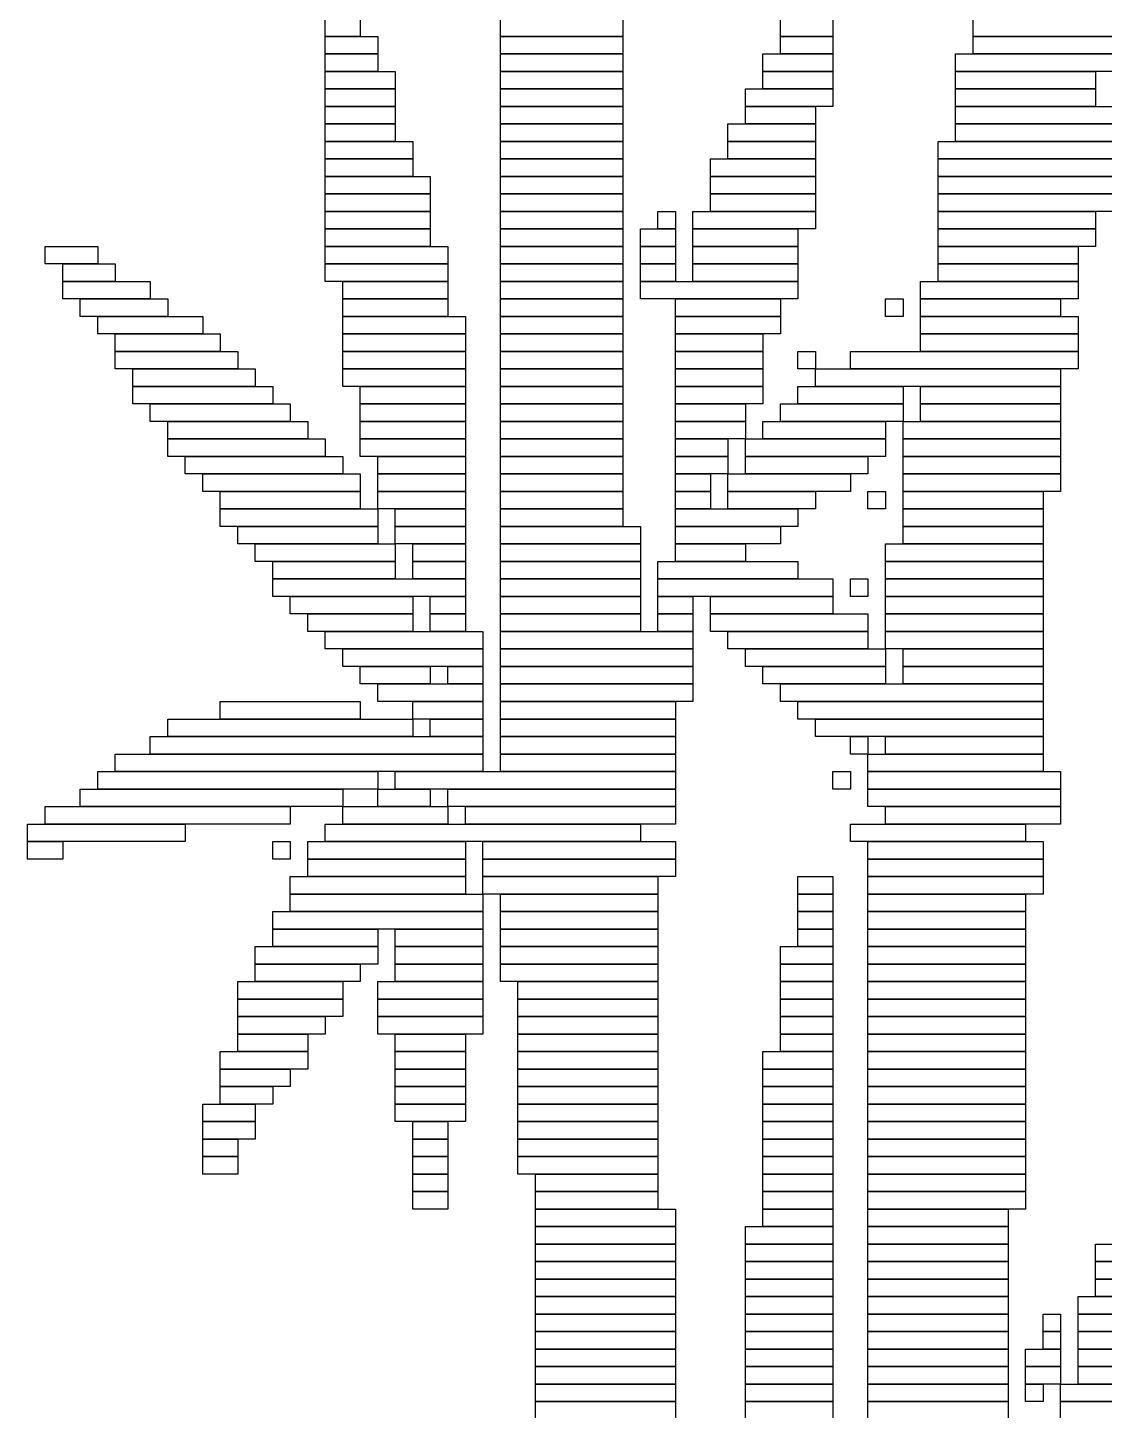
# Model space of a CAD drawing. Extents: x 290 to 734, y 306 to 705.
# Drawn here: x 290 to 351.5, y 490.5 to 569.5 of the extents above; entities that cross this region are included whole.
import ezdxf

# ---------------------------------------------------------------- set-up
doc = ezdxf.new("R2010")
doc.units = 0

msp = doc.modelspace()

# ---------------------------------------------------------------- linework, layer by layer
for p, q in [((307, 569), (307, 570)), ((309, 570), (309, 569)), ((317, 569), (317, 570)), ((324, 570), (324, 569)), ((333, 569), (333, 570)), ((336, 570), (336, 569)), ((344, 569), (344, 570)), ((309, 569), (307, 569)), ((307, 569), (310, 569)), ((307, 568), (307, 569)), ((310, 569), (310, 568)), ((324, 569), (317, 569)), ((317, 569), (324, 569)), ((317, 568), (317, 569)), ((324, 569), (324, 568)), ((336, 569), (333, 569)), ((333, 569), (336, 569)), ((333, 568), (333, 569)), ((336, 569), (336, 568)), ((352, 569), (344, 569)), ((344, 569), (352, 569)), ((344, 568), (344, 569)), ((310, 568), (307, 568)), ((307, 568), (310, 568)), ((307, 567), (307, 568)), ((310, 568), (310, 567)), ((324, 568), (317, 568)), ((317, 568), (324, 568)), ((317, 567), (317, 568)), ((324, 568), (324, 567)), ((332, 568), (336, 568)), ((332, 567), (332, 568)), ((336, 568), (333, 568)), ((336, 568), (336, 567)), ((343, 568), (352, 568)), ((343, 567), (343, 568)), ((352, 568), (344, 568)), ((310, 567), (307, 567)), ((307, 567), (311, 567)), ((307, 566), (307, 567)), ((311, 567), (311, 566)), ((324, 567), (317, 567)), ((317, 567), (324, 567)), ((317, 566), (317, 567)), ((324, 567), (324, 566)), ((336, 567), (332, 567)), ((332, 567), (336, 567)), ((332, 566), (332, 567)), ((336, 567), (336, 566)), ((352, 567), (343, 567)), ((343, 567), (351, 567)), ((343, 566), (343, 567)), ((351, 567), (351, 566)), ((311, 566), (307, 566)), ((307, 566), (311, 566)), ((307, 565), (307, 566)), ((311, 566), (311, 565)), ((324, 566), (317, 566)), ((317, 566), (324, 566)), ((317, 565), (317, 566)), ((324, 566), (324, 565)), ((331, 566), (336, 566)), ((331, 565), (331, 566)), ((336, 566), (332, 566)), ((336, 566), (336, 565)), ((351, 566), (343, 566)), ((343, 566), (351, 566)), ((343, 565), (343, 566)), ((351, 566), (351, 565)), ((311, 565), (307, 565)), ((307, 565), (311, 565)), ((307, 564), (307, 565)), ((311, 565), (311, 564)), ((324, 565), (317, 565)), ((317, 565), (324, 565)), ((317, 564), (317, 565)), ((324, 565), (324, 564)), ((336, 565), (331, 565)), ((331, 565), (335, 565)), ((331, 564), (331, 565)), ((335, 565), (335, 564)), ((351, 565), (343, 565)), ((343, 565), (355, 565)), ((343, 564), (343, 565)), ((311, 564), (307, 564)), ((307, 564), (311, 564)), ((307, 563), (307, 564)), ((311, 564), (311, 563)), ((324, 564), (317, 564)), ((317, 564), (324, 564)), ((317, 563), (317, 564)), ((324, 564), (324, 563)), ((330, 564), (335, 564)), ((330, 563), (330, 564)), ((335, 564), (331, 564)), ((335, 564), (335, 563)), ((355, 564), (343, 564)), ((343, 564), (354, 564)), ((343, 563), (343, 564)), ((311, 563), (307, 563)), ((307, 563), (312, 563)), ((307, 562), (307, 563)), ((312, 563), (312, 562)), ((324, 563), (317, 563)), ((317, 563), (324, 563)), ((317, 562), (317, 563)), ((324, 563), (324, 562)), ((335, 563), (330, 563)), ((330, 563), (335, 563)), ((330, 562), (330, 563)), ((335, 563), (335, 562)), ((342, 563), (354, 563)), ((342, 562), (342, 563)), ((354, 563), (343, 563)), ((312, 562), (307, 562)), ((307, 562), (312, 562)), ((307, 561), (307, 562)), ((312, 562), (312, 561)), ((324, 562), (317, 562)), ((317, 562), (324, 562)), ((317, 561), (317, 562)), ((324, 562), (324, 561)), ((329, 562), (335, 562)), ((329, 561), (329, 562)), ((335, 562), (330, 562)), ((335, 562), (335, 561)), ((354, 562), (342, 562)), ((342, 562), (353, 562)), ((342, 561), (342, 562)), ((312, 561), (307, 561)), ((307, 561), (313, 561)), ((307, 560), (307, 561)), ((313, 561), (313, 560)), ((324, 561), (317, 561)), ((317, 561), (324, 561)), ((317, 560), (317, 561)), ((324, 561), (324, 560)), ((335, 561), (329, 561)), ((329, 561), (335, 561)), ((329, 560), (329, 561)), ((335, 561), (335, 560)), ((353, 561), (342, 561)), ((342, 561), (352, 561)), ((342, 560), (342, 561)), ((313, 560), (307, 560)), ((307, 560), (313, 560)), ((307, 559), (307, 560)), ((313, 560), (313, 559)), ((324, 560), (317, 560)), ((317, 560), (324, 560)), ((317, 559), (317, 560)), ((324, 560), (324, 559)), ((335, 560), (329, 560)), ((329, 560), (335, 560)), ((329, 559), (329, 560)), ((335, 560), (335, 559)), ((352, 560), (342, 560)), ((342, 560), (352, 560)), ((342, 559), (342, 560)), ((313, 559), (307, 559)), ((307, 559), (313, 559)), ((307, 558), (307, 559)), ((313, 559), (313, 558)), ((324, 559), (317, 559)), ((317, 559), (324, 559)), ((317, 558), (317, 559)), ((324, 559), (324, 558)), ((326, 559), (327, 559)), ((326, 558), (326, 559)), ((327, 559), (327, 558)), ((328, 559), (335, 559)), ((328, 558), (328, 559)), ((335, 559), (329, 559)), ((335, 559), (335, 558)), ((352, 559), (342, 559)), ((342, 559), (351, 559)), ((342, 558), (342, 559)), ((351, 559), (351, 558)), ((313, 558), (307, 558)), ((307, 558), (313, 558)), ((307, 557), (307, 558)), ((313, 558), (313, 557)), ((324, 558), (317, 558)), ((317, 558), (324, 558)), ((317, 557), (317, 558)), ((324, 558), (324, 557)), ((325, 558), (327, 558)), ((325, 557), (325, 558)), ((327, 558), (326, 558)), ((327, 558), (327, 557)), ((335, 558), (328, 558)), ((328, 558), (334, 558)), ((328, 557), (328, 558)), ((334, 558), (334, 557)), ((351, 558), (342, 558)), ((342, 558), (351, 558)), ((342, 557), (342, 558)), ((351, 558), (351, 557)), ((291, 557), (294, 557)), ((291, 556), (291, 557)), ((294, 557), (294, 556)), ((313, 557), (307, 557)), ((307, 557), (314, 557)), ((307, 556), (307, 557)), ((314, 557), (314, 556)), ((324, 557), (317, 557)), ((317, 557), (324, 557)), ((317, 556), (317, 557)), ((324, 557), (324, 556)), ((327, 557), (325, 557)), ((325, 557), (327, 557)), ((325, 556), (325, 557)), ((327, 557), (327, 556)), ((334, 557), (328, 557)), ((328, 557), (334, 557)), ((328, 556), (328, 557)), ((334, 557), (334, 556)), ((351, 557), (342, 557)), ((342, 557), (350, 557)), ((342, 556), (342, 557)), ((350, 557), (350, 556)), ((294, 556), (291, 556)), ((292, 556), (295, 556)), ((292, 555), (292, 556)), ((295, 556), (295, 555)), ((314, 556), (307, 556)), ((307, 556), (314, 556)), ((307, 555), (307, 556)), ((314, 556), (314, 555)), ((324, 556), (317, 556)), ((317, 556), (324, 556)), ((317, 555), (317, 556)), ((324, 556), (324, 555)), ((327, 556), (325, 556)), ((325, 556), (327, 556)), ((325, 555), (325, 556)), ((327, 556), (327, 555)), ((334, 556), (328, 556)), ((328, 556), (334, 556)), ((328, 555), (328, 556)), ((334, 556), (334, 555)), ((350, 556), (342, 556)), ((342, 556), (350, 556)), ((342, 555), (342, 556)), ((350, 556), (350, 555)), ((295, 555), (292, 555)), ((292, 555), (297, 555)), ((292, 554), (292, 555)), ((297, 555), (297, 554)), ((314, 555), (307, 555)), ((308, 555), (314, 555)), ((308, 554), (308, 555)), ((314, 555), (314, 554)), ((324, 555), (317, 555)), ((317, 555), (324, 555)), ((317, 554), (317, 555)), ((324, 555), (324, 554)), ((327, 555), (325, 555)), ((325, 555), (334, 555)), ((325, 554), (325, 555)), ((334, 555), (328, 555)), ((334, 555), (334, 554)), ((341, 555), (350, 555)), ((341, 554), (341, 555)), ((350, 555), (342, 555)), ((350, 555), (350, 554)), ((297, 554), (292, 554)), ((293, 554), (298, 554)), ((293, 553), (293, 554)), ((298, 554), (298, 553)), ((314, 554), (308, 554)), ((308, 554), (314, 554)), ((308, 553), (308, 554)), ((314, 554), (314, 553)), ((324, 554), (317, 554)), ((317, 554), (324, 554)), ((317, 553), (317, 554)), ((324, 554), (324, 553)), ((334, 554), (325, 554)), ((327, 554), (333, 554)), ((327, 553), (327, 554)), ((333, 554), (333, 553)), ((339, 554), (340, 554)), ((339, 553), (339, 554)), ((340, 554), (340, 553)), ((350, 554), (341, 554)), ((341, 554), (349, 554)), ((341, 553), (341, 554)), ((349, 554), (349, 553)), ((298, 553), (293, 553)), ((294, 553), (300, 553)), ((294, 552), (294, 553)), ((300, 553), (300, 552)), ((314, 553), (308, 553)), ((308, 553), (315, 553)), ((308, 552), (308, 553)), ((315, 553), (315, 552)), ((324, 553), (317, 553)), ((317, 553), (324, 553)), ((317, 552), (317, 553)), ((324, 553), (324, 552)), ((333, 553), (327, 553)), ((327, 553), (333, 553)), ((327, 552), (327, 553)), ((333, 553), (333, 552)), ((340, 553), (339, 553)), ((349, 553), (341, 553)), ((341, 553), (350, 553)), ((341, 552), (341, 553)), ((350, 553), (350, 552)), ((300, 552), (294, 552)), ((295, 552), (301, 552)), ((295, 551), (295, 552)), ((301, 552), (301, 551)), ((315, 552), (308, 552)), ((308, 552), (315, 552)), ((308, 551), (308, 552)), ((315, 552), (315, 551)), ((324, 552), (317, 552)), ((317, 552), (324, 552)), ((317, 551), (317, 552)), ((324, 552), (324, 551)), ((333, 552), (327, 552)), ((327, 552), (332, 552)), ((327, 551), (327, 552)), ((332, 552), (332, 551)), ((350, 552), (341, 552)), ((341, 552), (350, 552)), ((341, 551), (341, 552)), ((350, 552), (350, 551)), ((301, 551), (295, 551)), ((295, 551), (302, 551)), ((295, 550), (295, 551)), ((302, 551), (302, 550)), ((315, 551), (308, 551)), ((308, 551), (315, 551)), ((308, 550), (308, 551)), ((315, 551), (315, 550)), ((324, 551), (317, 551)), ((317, 551), (324, 551)), ((317, 550), (317, 551)), ((324, 551), (324, 550)), ((332, 551), (327, 551)), ((327, 551), (332, 551)), ((327, 550), (327, 551)), ((332, 551), (332, 550)), ((334, 551), (335, 551)), ((334, 550), (334, 551)), ((335, 551), (335, 550)), ((337, 551), (350, 551)), ((337, 550), (337, 551)), ((350, 551), (341, 551)), ((350, 551), (350, 550)), ((302, 550), (295, 550)), ((296, 550), (303, 550)), ((296, 549), (296, 550)), ((303, 550), (303, 549)), ((315, 550), (308, 550)), ((308, 550), (315, 550)), ((308, 549), (308, 550)), ((315, 550), (315, 549)), ((324, 550), (317, 550)), ((317, 550), (324, 550)), ((317, 549), (317, 550)), ((324, 550), (324, 549)), ((332, 550), (327, 550)), ((327, 550), (332, 550)), ((327, 549), (327, 550)), ((332, 550), (332, 549)), ((335, 550), (334, 550)), ((335, 550), (349, 550)), ((335, 549), (335, 550)), ((350, 550), (337, 550)), ((349, 550), (349, 549)), ((303, 549), (296, 549)), ((296, 549), (304, 549)), ((296, 548), (296, 549)), ((304, 549), (304, 548)), ((315, 549), (308, 549)), ((309, 549), (315, 549)), ((309, 548), (309, 549)), ((315, 549), (315, 548)), ((324, 549), (317, 549)), ((317, 549), (324, 549)), ((317, 548), (317, 549)), ((324, 549), (324, 548)), ((332, 549), (327, 549)), ((327, 549), (332, 549)), ((327, 548), (327, 549)), ((332, 549), (332, 548)), ((334, 549), (340, 549)), ((334, 548), (334, 549)), ((349, 549), (335, 549)), ((340, 549), (340, 548)), ((341, 549), (349, 549)), ((341, 548), (341, 549)), ((349, 549), (349, 548)), ((304, 548), (296, 548)), ((297, 548), (305, 548)), ((297, 547), (297, 548)), ((305, 548), (305, 547)), ((315, 548), (309, 548)), ((309, 548), (315, 548)), ((309, 547), (309, 548)), ((315, 548), (315, 547)), ((324, 548), (317, 548)), ((317, 548), (324, 548)), ((317, 547), (317, 548)), ((324, 548), (324, 547)), ((332, 548), (327, 548)), ((327, 548), (331, 548)), ((327, 547), (327, 548)), ((331, 548), (331, 547)), ((333, 548), (340, 548)), ((333, 547), (333, 548)), ((340, 548), (334, 548)), ((340, 548), (340, 547)), ((349, 548), (341, 548)), ((341, 548), (349, 548)), ((341, 547), (341, 548)), ((349, 548), (349, 547)), ((305, 547), (297, 547)), ((298, 547), (306, 547)), ((298, 546), (298, 547)), ((306, 547), (306, 546)), ((315, 547), (309, 547)), ((309, 547), (315, 547)), ((309, 546), (309, 547)), ((315, 547), (315, 546)), ((324, 547), (317, 547)), ((317, 547), (324, 547)), ((317, 546), (317, 547)), ((324, 547), (324, 546)), ((331, 547), (327, 547)), ((327, 547), (331, 547)), ((327, 546), (327, 547)), ((331, 547), (331, 546)), ((332, 547), (339, 547)), ((332, 546), (332, 547)), ((340, 547), (333, 547)), ((339, 547), (339, 546)), ((340, 547), (349, 547)), ((340, 546), (340, 547)), ((349, 547), (341, 547)), ((349, 547), (349, 546)), ((306, 546), (298, 546)), ((298, 546), (307, 546)), ((298, 545), (298, 546)), ((307, 546), (307, 545)), ((315, 546), (309, 546)), ((309, 546), (315, 546)), ((309, 545), (309, 546)), ((315, 546), (315, 545)), ((324, 546), (317, 546)), ((317, 546), (324, 546)), ((317, 545), (317, 546)), ((324, 546), (324, 545)), ((331, 546), (327, 546)), ((327, 546), (330, 546)), ((327, 545), (327, 546)), ((330, 546), (330, 545)), ((331, 546), (339, 546)), ((331, 545), (331, 546)), ((339, 546), (332, 546)), ((339, 546), (339, 545)), ((349, 546), (340, 546)), ((340, 546), (349, 546)), ((340, 545), (340, 546)), ((349, 546), (349, 545)), ((307, 545), (298, 545)), ((299, 545), (308, 545)), ((299, 544), (299, 545)), ((308, 545), (308, 544)), ((315, 545), (309, 545)), ((310, 545), (315, 545)), ((310, 544), (310, 545)), ((315, 545), (315, 544)), ((324, 545), (317, 545)), ((317, 545), (324, 545)), ((317, 544), (317, 545)), ((324, 545), (324, 544)), ((330, 545), (327, 545)), ((327, 545), (330, 545)), ((327, 544), (327, 545)), ((330, 545), (330, 544)), ((339, 545), (331, 545)), ((331, 545), (338, 545)), ((331, 544), (331, 545)), ((338, 545), (338, 544)), ((349, 545), (340, 545)), ((340, 545), (349, 545)), ((340, 544), (340, 545)), ((349, 545), (349, 544)), ((308, 544), (299, 544)), ((300, 544), (309, 544)), ((300, 543), (300, 544)), ((309, 544), (309, 543)), ((315, 544), (310, 544)), ((310, 544), (315, 544)), ((310, 543), (310, 544)), ((315, 544), (315, 543)), ((324, 544), (317, 544)), ((317, 544), (324, 544)), ((317, 543), (317, 544)), ((324, 544), (324, 543)), ((330, 544), (327, 544)), ((327, 544), (329, 544)), ((327, 543), (327, 544)), ((329, 544), (329, 543)), ((330, 544), (337, 544)), ((330, 543), (330, 544)), ((338, 544), (331, 544)), ((337, 544), (337, 543)), ((349, 544), (340, 544)), ((340, 544), (349, 544)), ((340, 543), (340, 544)), ((349, 544), (349, 543)), ((309, 543), (300, 543)), ((301, 543), (309, 543)), ((301, 542), (301, 543)), ((309, 543), (309, 542)), ((315, 543), (310, 543)), ((310, 543), (315, 543)), ((310, 542), (310, 543)), ((315, 543), (315, 542)), ((324, 543), (317, 543)), ((317, 543), (324, 543)), ((317, 542), (317, 543)), ((324, 543), (324, 542)), ((329, 543), (327, 543)), ((327, 543), (329, 543)), ((327, 542), (327, 543)), ((329, 543), (329, 542)), ((337, 543), (330, 543)), ((330, 543), (335, 543)), ((330, 542), (330, 543)), ((335, 543), (335, 542)), ((338, 543), (339, 543)), ((338, 542), (338, 543)), ((339, 543), (339, 542)), ((349, 543), (340, 543)), ((340, 543), (348, 543)), ((340, 542), (340, 543)), ((348, 543), (348, 542)), ((309, 542), (301, 542)), ((301, 542), (310, 542)), ((301, 541), (301, 542)), ((315, 542), (310, 542)), ((310, 542), (310, 541)), ((311, 542), (315, 542)), ((311, 541), (311, 542)), ((315, 542), (315, 541)), ((324, 542), (317, 542)), ((317, 542), (324, 542)), ((317, 541), (317, 542)), ((324, 542), (324, 541)), ((329, 542), (327, 542)), ((327, 542), (334, 542)), ((327, 541), (327, 542)), ((335, 542), (330, 542)), ((334, 542), (334, 541)), ((339, 542), (338, 542)), ((348, 542), (340, 542)), ((340, 542), (348, 542)), ((340, 541), (340, 542)), ((348, 542), (348, 541)), ((310, 541), (301, 541)), ((302, 541), (310, 541)), ((302, 540), (302, 541)), ((310, 541), (310, 540)), ((315, 541), (311, 541)), ((311, 541), (315, 541)), ((311, 540), (311, 541)), ((315, 541), (315, 540)), ((324, 541), (317, 541)), ((317, 541), (325, 541)), ((317, 540), (317, 541)), ((325, 541), (325, 540)), ((334, 541), (327, 541)), ((327, 541), (333, 541)), ((327, 540), (327, 541)), ((333, 541), (333, 540)), ((348, 541), (340, 541)), ((340, 541), (348, 541)), ((340, 540), (340, 541)), ((348, 541), (348, 540)), ((310, 540), (302, 540)), ((303, 540), (311, 540)), ((303, 539), (303, 540)), ((315, 540), (311, 540)), ((311, 540), (311, 539)), ((312, 540), (315, 540)), ((312, 539), (312, 540)), ((315, 540), (315, 539)), ((325, 540), (317, 540)), ((317, 540), (325, 540)), ((317, 539), (317, 540)), ((325, 540), (325, 539)), ((333, 540), (327, 540)), ((327, 540), (331, 540)), ((327, 539), (327, 540)), ((331, 540), (331, 539)), ((339, 540), (348, 540)), ((339, 539), (339, 540)), ((348, 540), (340, 540)), ((348, 540), (348, 539)), ((311, 539), (303, 539)), ((304, 539), (311, 539)), ((304, 538), (304, 539)), ((311, 539), (311, 538)), ((315, 539), (312, 539)), ((312, 539), (315, 539)), ((312, 538), (312, 539)), ((315, 539), (315, 538)), ((325, 539), (317, 539)), ((317, 539), (325, 539)), ((317, 538), (317, 539)), ((325, 539), (325, 538)), ((326, 539), (334, 539)), ((326, 538), (326, 539)), ((331, 539), (327, 539)), ((334, 539), (334, 538)), ((348, 539), (339, 539)), ((339, 539), (348, 539)), ((339, 538), (339, 539)), ((348, 539), (348, 538)), ((311, 538), (304, 538)), ((304, 538), (315, 538)), ((304, 537), (304, 538)), ((315, 538), (312, 538)), ((315, 538), (315, 537)), ((325, 538), (317, 538)), ((317, 538), (325, 538)), ((317, 537), (317, 538)), ((325, 538), (325, 537)), ((334, 538), (326, 538)), ((326, 538), (336, 538)), ((326, 537), (326, 538)), ((336, 538), (336, 537)), ((337, 538), (338, 538)), ((337, 537), (337, 538)), ((338, 538), (338, 537)), ((348, 538), (339, 538)), ((339, 538), (348, 538)), ((339, 537), (339, 538)), ((348, 538), (348, 537)), ((315, 537), (304, 537)), ((305, 537), (312, 537)), ((305, 536), (305, 537)), ((312, 537), (312, 536)), ((313, 537), (315, 537)), ((313, 536), (313, 537)), ((315, 537), (315, 536)), ((325, 537), (317, 537)), ((317, 537), (325, 537)), ((317, 536), (317, 537)), ((325, 537), (325, 536)), ((336, 537), (326, 537)), ((326, 537), (328, 537)), ((326, 536), (326, 537)), ((328, 537), (328, 536)), ((329, 537), (336, 537)), ((329, 536), (329, 537)), ((336, 537), (336, 536)), ((338, 537), (337, 537)), ((348, 537), (339, 537)), ((339, 537), (348, 537)), ((339, 536), (339, 537)), ((348, 537), (348, 536)), ((312, 536), (305, 536)), ((306, 536), (312, 536)), ((306, 535), (306, 536)), ((312, 536), (312, 535)), ((315, 536), (313, 536)), ((313, 536), (315, 536)), ((313, 535), (313, 536)), ((315, 536), (315, 535)), ((325, 536), (317, 536)), ((317, 536), (325, 536)), ((317, 535), (317, 536)), ((325, 536), (325, 535)), ((328, 536), (326, 536)), ((326, 536), (328, 536)), ((326, 535), (326, 536)), ((328, 536), (328, 535)), ((336, 536), (329, 536)), ((329, 536), (338, 536)), ((329, 535), (329, 536)), ((338, 536), (338, 535)), ((348, 536), (339, 536)), ((339, 536), (348, 536)), ((339, 535), (339, 536)), ((348, 536), (348, 535)), ((312, 535), (306, 535)), ((307, 535), (316, 535)), ((307, 534), (307, 535)), ((315, 535), (313, 535)), ((316, 535), (316, 534)), ((325, 535), (317, 535)), ((317, 535), (328, 535)), ((317, 534), (317, 535)), ((328, 535), (326, 535)), ((328, 535), (328, 534)), ((338, 535), (329, 535)), ((330, 535), (338, 535)), ((330, 534), (330, 535)), ((338, 535), (338, 534)), ((348, 535), (339, 535)), ((339, 535), (348, 535)), ((339, 534), (339, 535)), ((348, 535), (348, 534)), ((316, 534), (307, 534)), ((308, 534), (316, 534)), ((308, 533), (308, 534)), ((316, 534), (316, 533)), ((328, 534), (317, 534)), ((317, 534), (328, 534)), ((317, 533), (317, 534)), ((328, 534), (328, 533)), ((338, 534), (330, 534)), ((331, 534), (339, 534)), ((331, 533), (331, 534)), ((348, 534), (339, 534)), ((339, 534), (339, 533)), ((340, 534), (348, 534)), ((340, 533), (340, 534)), ((348, 534), (348, 533)), ((316, 533), (308, 533)), ((309, 533), (313, 533)), ((309, 532), (309, 533)), ((313, 533), (313, 532)), ((314, 533), (316, 533)), ((314, 532), (314, 533)), ((316, 533), (316, 532)), ((328, 533), (317, 533)), ((317, 533), (328, 533)), ((317, 532), (317, 533)), ((328, 533), (328, 532)), ((339, 533), (331, 533)), ((332, 533), (339, 533)), ((332, 532), (332, 533)), ((339, 533), (339, 532)), ((348, 533), (340, 533)), ((340, 533), (348, 533)), ((340, 532), (340, 533)), ((348, 533), (348, 532)), ((313, 532), (309, 532)), ((310, 532), (316, 532)), ((310, 531), (310, 532)), ((316, 532), (314, 532)), ((316, 532), (316, 531)), ((328, 532), (317, 532)), ((317, 532), (328, 532)), ((317, 531), (317, 532)), ((328, 532), (328, 531)), ((339, 532), (332, 532)), ((333, 532), (348, 532)), ((333, 531), (333, 532)), ((348, 532), (340, 532)), ((348, 532), (348, 531)), ((301, 531), (309, 531)), ((301, 530), (301, 531)), ((309, 531), (309, 530)), ((316, 531), (310, 531)), ((312, 531), (316, 531)), ((312, 530), (312, 531)), ((316, 531), (316, 530)), ((328, 531), (317, 531)), ((317, 531), (327, 531)), ((317, 530), (317, 531)), ((327, 531), (327, 530)), ((348, 531), (333, 531)), ((334, 531), (348, 531)), ((334, 530), (334, 531)), ((348, 531), (348, 530)), ((298, 530), (312, 530)), ((298, 529), (298, 530)), ((309, 530), (301, 530)), ((316, 530), (312, 530)), ((312, 530), (312, 529)), ((313, 530), (316, 530)), ((313, 529), (313, 530)), ((316, 530), (316, 529)), ((327, 530), (317, 530)), ((317, 530), (327, 530)), ((317, 529), (317, 530)), ((327, 530), (327, 529)), ((348, 530), (334, 530)), ((335, 530), (348, 530)), ((335, 529), (335, 530)), ((348, 530), (348, 529)), ((297, 529), (316, 529)), ((297, 528), (297, 529)), ((312, 529), (298, 529)), ((316, 529), (313, 529)), ((316, 529), (316, 528)), ((327, 529), (317, 529)), ((317, 529), (327, 529)), ((317, 528), (317, 529)), ((327, 529), (327, 528)), ((348, 529), (335, 529)), ((337, 529), (338, 529)), ((337, 528), (337, 529)), ((338, 529), (338, 528)), ((339, 529), (348, 529)), ((339, 528), (339, 529)), ((348, 529), (348, 528)), ((295, 528), (316, 528)), ((295, 527), (295, 528)), ((316, 528), (297, 528)), ((316, 528), (316, 527)), ((327, 528), (317, 528)), ((317, 528), (327, 528)), ((317, 527), (317, 528)), ((327, 528), (327, 527)), ((338, 528), (337, 528)), ((338, 528), (348, 528)), ((338, 527), (338, 528)), ((348, 528), (339, 528)), ((348, 528), (348, 527)), ((294, 527), (310, 527)), ((294, 526), (294, 527)), ((316, 527), (295, 527)), ((310, 527), (310, 526)), ((311, 527), (327, 527)), ((311, 526), (311, 527)), ((327, 527), (317, 527)), ((327, 527), (327, 526)), ((336, 527), (337, 527)), ((336, 526), (336, 527)), ((337, 527), (337, 526)), ((348, 527), (338, 527)), ((338, 527), (349, 527)), ((338, 526), (338, 527)), ((349, 527), (349, 526)), ((293, 526), (308, 526)), ((293, 525), (293, 526)), ((310, 526), (294, 526)), ((308, 526), (308, 525)), ((310, 526), (313, 526)), ((310, 525), (310, 526)), ((327, 526), (311, 526)), ((313, 526), (313, 525)), ((314, 526), (327, 526)), ((314, 525), (314, 526)), ((327, 526), (327, 525)), ((337, 526), (336, 526)), ((349, 526), (338, 526)), ((338, 526), (349, 526)), ((338, 525), (338, 526)), ((349, 526), (349, 525)), ((291, 525), (305, 525)), ((291, 524), (291, 525)), ((308, 525), (293, 525)), ((305, 525), (305, 524)), ((308, 525), (314, 525)), ((308, 524), (308, 525)), ((313, 525), (310, 525)), ((327, 525), (314, 525)), ((314, 525), (314, 524)), ((315, 525), (327, 525)), ((315, 524), (315, 525)), ((327, 525), (327, 524)), ((349, 525), (338, 525)), ((339, 525), (349, 525)), ((339, 524), (339, 525)), ((349, 525), (349, 524)), ((290, 524), (299, 524)), ((290, 523), (290, 524)), ((305, 524), (291, 524)), ((299, 524), (299, 523)), ((307, 524), (325, 524)), ((307, 523), (307, 524)), ((314, 524), (308, 524)), ((327, 524), (315, 524)), ((325, 524), (325, 523)), ((337, 524), (347, 524)), ((337, 523), (337, 524)), ((349, 524), (339, 524)), ((347, 524), (347, 523)), ((299, 523), (290, 523)), ((290, 523), (292, 523)), ((290, 522), (290, 523)), ((292, 523), (292, 522)), ((304, 523), (305, 523)), ((304, 522), (304, 523)), ((305, 523), (305, 522)), ((306, 523), (315, 523)), ((306, 522), (306, 523)), ((325, 523), (307, 523)), ((315, 523), (315, 522)), ((316, 523), (327, 523)), ((316, 522), (316, 523)), ((327, 523), (327, 522)), ((347, 523), (337, 523)), ((338, 523), (348, 523)), ((338, 522), (338, 523)), ((348, 523), (348, 522)), ((292, 522), (290, 522)), ((305, 522), (304, 522)), ((315, 522), (306, 522)), ((306, 522), (315, 522)), ((306, 521), (306, 522)), ((315, 522), (315, 521)), ((327, 522), (316, 522)), ((316, 522), (327, 522)), ((316, 521), (316, 522)), ((327, 522), (327, 521)), ((348, 522), (338, 522)), ((338, 522), (348, 522)), ((338, 521), (338, 522)), ((348, 522), (348, 521)), ((305, 521), (315, 521)), ((305, 520), (305, 521)), ((315, 521), (306, 521)), ((315, 521), (315, 520)), ((327, 521), (316, 521)), ((316, 521), (326, 521)), ((316, 520), (316, 521)), ((326, 521), (326, 520)), ((334, 521), (336, 521)), ((334, 520), (334, 521)), ((336, 521), (336, 520)), ((348, 521), (338, 521)), ((338, 521), (348, 521)), ((338, 520), (338, 521)), ((348, 521), (348, 520)), ((315, 520), (305, 520)), ((305, 520), (316, 520)), ((305, 519), (305, 520)), ((326, 520), (316, 520)), ((316, 520), (316, 519)), ((317, 520), (326, 520)), ((317, 519), (317, 520)), ((326, 520), (326, 519)), ((336, 520), (334, 520)), ((334, 520), (336, 520)), ((334, 519), (334, 520)), ((336, 520), (336, 519)), ((348, 520), (338, 520)), ((338, 520), (347, 520)), ((338, 519), (338, 520)), ((347, 520), (347, 519)), ((304, 519), (316, 519)), ((304, 518), (304, 519)), ((316, 519), (305, 519)), ((316, 519), (316, 518)), ((326, 519), (317, 519)), ((317, 519), (326, 519)), ((317, 518), (317, 519)), ((326, 519), (326, 518)), ((336, 519), (334, 519)), ((334, 519), (336, 519)), ((334, 518), (334, 519)), ((336, 519), (336, 518)), ((347, 519), (338, 519)), ((338, 519), (347, 519)), ((338, 518), (338, 519)), ((347, 519), (347, 518)), ((316, 518), (304, 518)), ((304, 518), (310, 518)), ((304, 517), (304, 518)), ((310, 518), (310, 517)), ((311, 518), (316, 518)), ((311, 517), (311, 518)), ((316, 518), (316, 517)), ((326, 518), (317, 518)), ((317, 518), (326, 518)), ((317, 517), (317, 518)), ((326, 518), (326, 517)), ((336, 518), (334, 518)), ((334, 518), (336, 518)), ((334, 517), (334, 518)), ((336, 518), (336, 517)), ((347, 518), (338, 518)), ((338, 518), (347, 518)), ((338, 517), (338, 518)), ((347, 518), (347, 517)), ((303, 517), (310, 517)), ((303, 516), (303, 517)), ((310, 517), (304, 517)), ((310, 517), (310, 516)), ((316, 517), (311, 517)), ((311, 517), (316, 517)), ((311, 516), (311, 517)), ((316, 517), (316, 516)), ((326, 517), (317, 517)), ((317, 517), (326, 517)), ((317, 516), (317, 517)), ((326, 517), (326, 516)), ((333, 517), (336, 517)), ((333, 516), (333, 517)), ((336, 517), (334, 517)), ((336, 517), (336, 516)), ((347, 517), (338, 517)), ((338, 517), (347, 517)), ((338, 516), (338, 517)), ((347, 517), (347, 516)), ((310, 516), (303, 516)), ((303, 516), (309, 516)), ((303, 515), (303, 516)), ((309, 516), (309, 515)), ((316, 516), (311, 516)), ((311, 516), (316, 516)), ((311, 515), (311, 516)), ((316, 516), (316, 515)), ((326, 516), (317, 516)), ((317, 516), (326, 516)), ((317, 515), (317, 516)), ((326, 516), (326, 515)), ((336, 516), (333, 516)), ((333, 516), (336, 516)), ((333, 515), (333, 516)), ((336, 516), (336, 515)), ((347, 516), (338, 516)), ((338, 516), (347, 516)), ((338, 515), (338, 516)), ((347, 516), (347, 515)), ((302, 515), (308, 515)), ((302, 514), (302, 515)), ((309, 515), (303, 515)), ((308, 515), (308, 514)), ((310, 515), (316, 515)), ((310, 514), (310, 515)), ((316, 515), (311, 515)), ((316, 515), (316, 514)), ((326, 515), (317, 515)), ((318, 515), (326, 515)), ((318, 514), (318, 515)), ((326, 515), (326, 514)), ((336, 515), (333, 515)), ((333, 515), (336, 515)), ((333, 514), (333, 515)), ((336, 515), (336, 514)), ((347, 515), (338, 515)), ((338, 515), (347, 515)), ((338, 514), (338, 515)), ((347, 515), (347, 514)), ((308, 514), (302, 514)), ((302, 514), (308, 514)), ((302, 513), (302, 514)), ((308, 514), (308, 513)), ((316, 514), (310, 514)), ((310, 514), (316, 514)), ((310, 513), (310, 514)), ((316, 514), (316, 513)), ((326, 514), (318, 514)), ((318, 514), (326, 514)), ((318, 513), (318, 514)), ((326, 514), (326, 513)), ((336, 514), (333, 514)), ((333, 514), (336, 514)), ((333, 513), (333, 514)), ((336, 514), (336, 513)), ((347, 514), (338, 514)), ((338, 514), (347, 514)), ((338, 513), (338, 514)), ((347, 514), (347, 513)), ((308, 513), (302, 513)), ((302, 513), (307, 513)), ((302, 512), (302, 513)), ((307, 513), (307, 512)), ((316, 513), (310, 513)), ((310, 513), (316, 513)), ((310, 512), (310, 513)), ((316, 513), (316, 512)), ((326, 513), (318, 513)), ((318, 513), (326, 513)), ((318, 512), (318, 513)), ((326, 513), (326, 512)), ((336, 513), (333, 513)), ((333, 513), (336, 513)), ((333, 512), (333, 513)), ((336, 513), (336, 512)), ((347, 513), (338, 513)), ((338, 513), (347, 513)), ((338, 512), (338, 513)), ((347, 513), (347, 512)), ((307, 512), (302, 512)), ((302, 512), (306, 512)), ((302, 511), (302, 512)), ((306, 512), (306, 511)), ((316, 512), (310, 512)), ((311, 512), (315, 512)), ((311, 511), (311, 512)), ((315, 512), (315, 511)), ((326, 512), (318, 512)), ((318, 512), (326, 512)), ((318, 511), (318, 512)), ((326, 512), (326, 511)), ((336, 512), (333, 512)), ((333, 512), (336, 512)), ((333, 511), (333, 512)), ((336, 512), (336, 511)), ((347, 512), (338, 512)), ((338, 512), (347, 512)), ((338, 511), (338, 512)), ((347, 512), (347, 511)), ((301, 511), (306, 511)), ((301, 510), (301, 511)), ((306, 511), (302, 511)), ((306, 511), (306, 510)), ((315, 511), (311, 511)), ((311, 511), (315, 511)), ((311, 510), (311, 511)), ((315, 511), (315, 510)), ((326, 511), (318, 511)), ((318, 511), (326, 511)), ((318, 510), (318, 511)), ((326, 511), (326, 510)), ((332, 511), (336, 511)), ((332, 510), (332, 511)), ((336, 511), (333, 511)), ((336, 511), (336, 510)), ((347, 511), (338, 511)), ((338, 511), (347, 511)), ((338, 510), (338, 511)), ((347, 511), (347, 510)), ((306, 510), (301, 510)), ((301, 510), (305, 510)), ((301, 509), (301, 510)), ((305, 510), (305, 509)), ((315, 510), (311, 510)), ((311, 510), (315, 510)), ((311, 509), (311, 510)), ((315, 510), (315, 509)), ((326, 510), (318, 510)), ((318, 510), (326, 510)), ((318, 509), (318, 510)), ((326, 510), (326, 509)), ((336, 510), (332, 510)), ((332, 510), (336, 510)), ((332, 509), (332, 510)), ((336, 510), (336, 509)), ((347, 510), (338, 510)), ((338, 510), (347, 510)), ((338, 509), (338, 510)), ((347, 510), (347, 509)), ((305, 509), (301, 509)), ((301, 509), (304, 509)), ((301, 508), (301, 509)), ((304, 509), (304, 508)), ((315, 509), (311, 509)), ((311, 509), (315, 509)), ((311, 508), (311, 509)), ((315, 509), (315, 508)), ((326, 509), (318, 509)), ((318, 509), (326, 509)), ((318, 508), (318, 509)), ((326, 509), (326, 508)), ((336, 509), (332, 509)), ((332, 509), (336, 509)), ((332, 508), (332, 509)), ((336, 509), (336, 508)), ((347, 509), (338, 509)), ((338, 509), (347, 509)), ((338, 508), (338, 509)), ((347, 509), (347, 508)), ((300, 508), (303, 508)), ((300, 507), (300, 508)), ((304, 508), (301, 508)), ((303, 508), (303, 507)), ((315, 508), (311, 508)), ((311, 508), (315, 508)), ((311, 507), (311, 508)), ((315, 508), (315, 507)), ((326, 508), (318, 508)), ((318, 508), (326, 508)), ((318, 507), (318, 508)), ((326, 508), (326, 507)), ((336, 508), (332, 508)), ((332, 508), (336, 508)), ((332, 507), (332, 508)), ((336, 508), (336, 507)), ((347, 508), (338, 508)), ((338, 508), (347, 508)), ((338, 507), (338, 508)), ((347, 508), (347, 507)), ((303, 507), (300, 507)), ((300, 507), (303, 507)), ((300, 506), (300, 507)), ((303, 507), (303, 506)), ((315, 507), (311, 507)), ((312, 507), (314, 507)), ((312, 506), (312, 507)), ((314, 507), (314, 506)), ((326, 507), (318, 507)), ((318, 507), (326, 507)), ((318, 506), (318, 507)), ((326, 507), (326, 506)), ((336, 507), (332, 507)), ((332, 507), (336, 507)), ((332, 506), (332, 507)), ((336, 507), (336, 506)), ((347, 507), (338, 507)), ((338, 507), (347, 507)), ((338, 506), (338, 507)), ((347, 507), (347, 506)), ((303, 506), (300, 506)), ((300, 506), (302, 506)), ((300, 505), (300, 506)), ((302, 506), (302, 505)), ((314, 506), (312, 506)), ((312, 506), (314, 506)), ((312, 505), (312, 506)), ((314, 506), (314, 505)), ((326, 506), (318, 506)), ((318, 506), (326, 506)), ((318, 505), (318, 506)), ((326, 506), (326, 505)), ((336, 506), (332, 506)), ((332, 506), (336, 506)), ((332, 505), (332, 506)), ((336, 506), (336, 505)), ((347, 506), (338, 506)), ((338, 506), (347, 506)), ((338, 505), (338, 506)), ((347, 506), (347, 505)), ((302, 505), (300, 505)), ((300, 505), (302, 505)), ((300, 504), (300, 505)), ((302, 505), (302, 504)), ((314, 505), (312, 505)), ((312, 505), (314, 505)), ((312, 504), (312, 505)), ((314, 505), (314, 504)), ((326, 505), (318, 505)), ((318, 505), (326, 505)), ((318, 504), (318, 505)), ((326, 505), (326, 504)), ((336, 505), (332, 505)), ((332, 505), (336, 505)), ((332, 504), (332, 505)), ((336, 505), (336, 504)), ((347, 505), (338, 505)), ((338, 505), (347, 505)), ((338, 504), (338, 505)), ((347, 505), (347, 504)), ((302, 504), (300, 504)), ((314, 504), (312, 504)), ((312, 504), (314, 504)), ((312, 503), (312, 504)), ((314, 504), (314, 503)), ((326, 504), (318, 504)), ((319, 504), (326, 504)), ((319, 503), (319, 504)), ((326, 504), (326, 503)), ((336, 504), (332, 504)), ((332, 504), (336, 504)), ((332, 503), (332, 504)), ((336, 504), (336, 503)), ((347, 504), (338, 504)), ((338, 504), (347, 504)), ((338, 503), (338, 504)), ((347, 504), (347, 503)), ((314, 503), (312, 503)), ((312, 503), (314, 503)), ((312, 502), (312, 503)), ((314, 503), (314, 502)), ((326, 503), (319, 503)), ((319, 503), (326, 503)), ((319, 502), (319, 503)), ((326, 503), (326, 502)), ((336, 503), (332, 503)), ((332, 503), (336, 503)), ((332, 502), (332, 503)), ((336, 503), (336, 502)), ((347, 503), (338, 503)), ((338, 503), (347, 503)), ((338, 502), (338, 503)), ((347, 503), (347, 502)), ((314, 502), (312, 502)), ((326, 502), (319, 502)), ((319, 502), (327, 502)), ((319, 501), (319, 502)), ((327, 502), (327, 501)), ((336, 502), (332, 502)), ((332, 502), (336, 502)), ((332, 501), (332, 502)), ((336, 502), (336, 501)), ((347, 502), (338, 502)), ((338, 502), (346, 502)), ((338, 501), (338, 502)), ((346, 502), (346, 501)), ((327, 501), (319, 501)), ((319, 501), (327, 501)), ((319, 500), (319, 501)), ((327, 501), (327, 500)), ((331, 501), (336, 501)), ((331, 500), (331, 501)), ((336, 501), (332, 501)), ((336, 501), (336, 500)), ((346, 501), (338, 501)), ((338, 501), (346, 501)), ((338, 500), (338, 501)), ((346, 501), (346, 500)), ((327, 500), (319, 500)), ((319, 500), (327, 500)), ((319, 499), (319, 500)), ((327, 500), (327, 499)), ((336, 500), (331, 500)), ((331, 500), (336, 500)), ((331, 499), (331, 500)), ((336, 500), (336, 499)), ((346, 500), (338, 500)), ((338, 500), (346, 500)), ((338, 499), (338, 500)), ((346, 500), (346, 499)), ((351, 500), (357, 500)), ((351, 499), (351, 500)), ((327, 499), (319, 499)), ((319, 499), (327, 499)), ((319, 498), (319, 499)), ((327, 499), (327, 498)), ((336, 499), (331, 499)), ((331, 499), (336, 499)), ((331, 498), (331, 499)), ((336, 499), (336, 498)), ((346, 499), (338, 499)), ((338, 499), (346, 499)), ((338, 498), (338, 499)), ((346, 499), (346, 498)), ((357, 499), (351, 499)), ((351, 499), (356, 499)), ((351, 498), (351, 499)), ((327, 498), (319, 498)), ((319, 498), (327, 498)), ((319, 497), (319, 498)), ((327, 498), (327, 497)), ((336, 498), (331, 498)), ((331, 498), (336, 498)), ((331, 497), (331, 498)), ((336, 498), (336, 497)), ((346, 498), (338, 498)), ((338, 498), (346, 498)), ((338, 497), (338, 498)), ((346, 498), (346, 497)), ((356, 498), (351, 498)), ((351, 498), (356, 498)), ((351, 497), (351, 498)), ((327, 497), (319, 497)), ((319, 497), (327, 497)), ((319, 496), (319, 497)), ((327, 497), (327, 496)), ((336, 497), (331, 497)), ((331, 497), (336, 497)), ((331, 496), (331, 497)), ((336, 497), (336, 496)), ((346, 497), (338, 497)), ((338, 497), (346, 497)), ((338, 496), (338, 497)), ((346, 497), (346, 496)), ((350, 497), (355, 497)), ((350, 496), (350, 497)), ((356, 497), (351, 497)), ((327, 496), (319, 496)), ((319, 496), (327, 496)), ((319, 495), (319, 496)), ((327, 496), (327, 495)), ((336, 496), (331, 496)), ((331, 496), (336, 496)), ((331, 495), (331, 496)), ((336, 496), (336, 495)), ((346, 496), (338, 496)), ((338, 496), (346, 496)), ((338, 495), (338, 496)), ((346, 496), (346, 495)), ((348, 496), (349, 496)), ((348, 495), (348, 496)), ((349, 496), (349, 495)), ((355, 496), (350, 496)), ((350, 496), (355, 496)), ((350, 495), (350, 496)), ((327, 495), (319, 495)), ((319, 495), (327, 495)), ((319, 494), (319, 495)), ((327, 495), (327, 494)), ((336, 495), (331, 495)), ((331, 495), (336, 495)), ((331, 494), (331, 495)), ((336, 495), (336, 494)), ((346, 495), (338, 495)), ((338, 495), (346, 495)), ((338, 494), (338, 495)), ((346, 495), (346, 494)), ((349, 495), (348, 495)), ((348, 495), (349, 495)), ((348, 494), (348, 495)), ((349, 495), (349, 494)), ((355, 495), (350, 495)), ((350, 495), (355, 495)), ((350, 494), (350, 495)), ((327, 494), (319, 494)), ((319, 494), (327, 494)), ((319, 493), (319, 494)), ((327, 494), (327, 493)), ((336, 494), (331, 494)), ((331, 494), (336, 494)), ((331, 493), (331, 494)), ((336, 494), (336, 493)), ((346, 494), (338, 494)), ((338, 494), (346, 494)), ((338, 493), (338, 494)), ((346, 494), (346, 493)), ((347, 494), (349, 494)), ((347, 493), (347, 494)), ((349, 494), (348, 494)), ((349, 494), (349, 493)), ((355, 494), (350, 494)), ((350, 494), (354, 494)), ((350, 493), (350, 494)), ((327, 493), (319, 493)), ((319, 493), (327, 493)), ((319, 492), (319, 493)), ((327, 493), (327, 492)), ((336, 493), (331, 493)), ((331, 493), (336, 493)), ((331, 492), (331, 493)), ((336, 493), (336, 492)), ((346, 493), (338, 493)), ((338, 493), (346, 493)), ((338, 492), (338, 493)), ((346, 493), (346, 492)), ((349, 493), (347, 493)), ((347, 493), (349, 493)), ((347, 492), (347, 493)), ((349, 493), (349, 492)), ((354, 493), (350, 493)), ((350, 493), (354, 493)), ((350, 492), (350, 493)), ((327, 492), (319, 492)), ((319, 492), (327, 492)), ((319, 491), (319, 492)), ((327, 492), (327, 491)), ((336, 492), (331, 492)), ((331, 492), (336, 492)), ((331, 491), (331, 492)), ((336, 492), (336, 491)), ((346, 492), (338, 492)), ((338, 492), (346, 492)), ((338, 491), (338, 492)), ((346, 492), (346, 491)), ((349, 492), (347, 492)), ((347, 492), (348, 492)), ((347, 491), (347, 492)), ((348, 492), (348, 491)), ((349, 492), (354, 492)), ((349, 491), (349, 492)), ((354, 492), (350, 492)), ((327, 491), (319, 491)), ((319, 491), (327, 491)), ((319, 490), (319, 491)), ((327, 491), (327, 490)), ((336, 491), (331, 491)), ((331, 491), (336, 491)), ((331, 490), (331, 491)), ((336, 491), (336, 490)), ((346, 491), (338, 491)), ((338, 491), (346, 491)), ((338, 490), (338, 491)), ((346, 491), (346, 490)), ((348, 491), (347, 491)), ((354, 491), (349, 491)), ((349, 491), (354, 491)), ((349, 490), (349, 491))]:
    msp.add_line(p, q)

doc.saveas('drawing.dxf')
